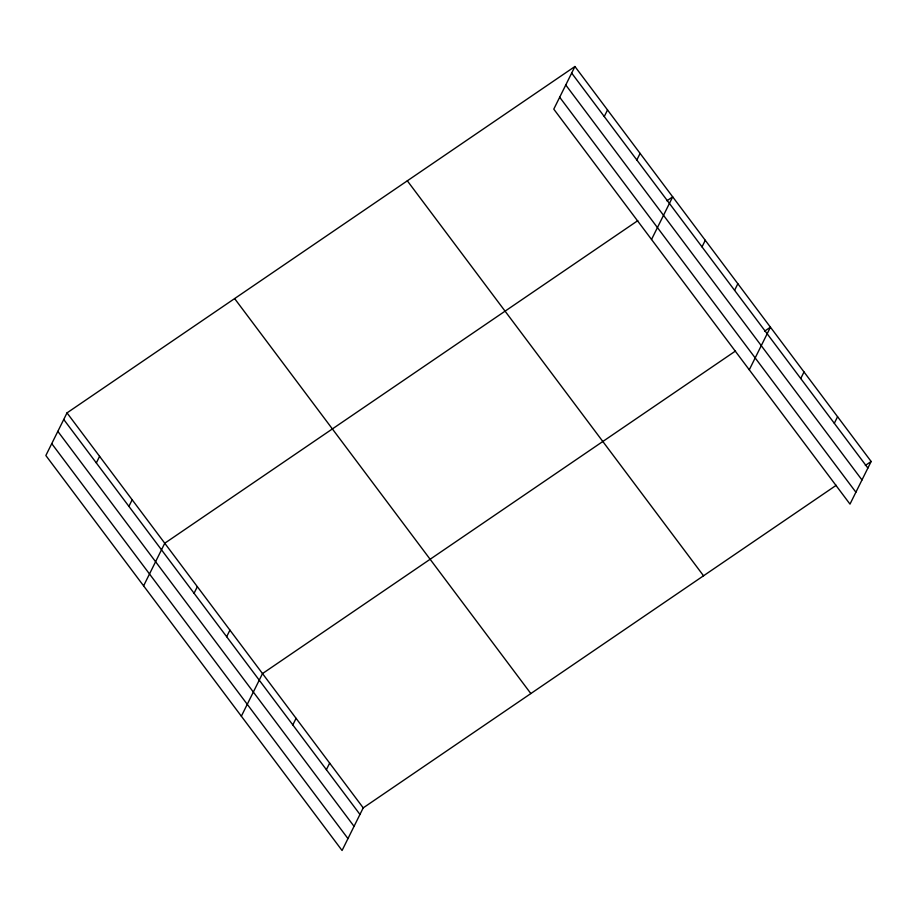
<?xml version="1.0" encoding="UTF-8"?>
<svg xmlns="http://www.w3.org/2000/svg" width="917" height="917" viewBox="0 0 917 917"><rect width="100%" height="100%" fill="white"/><g stroke="black" fill="none" stroke-linecap="round" stroke-linejoin="round"><path stroke-width="1.38" d="M574.936 66.505L553.776 109.134L849.99 504.109L871.15 461.48L574.936 66.505L67.01 412.891L45.85 455.52L342.064 850.495L363.224 807.866L836.235 485.288M96.331 462.925L99.598 456.345M128.907 506.367L132.174 499.788M143.602 585.86L164.762 543.231L637.774 220.665M194.072 593.265L197.338 586.685M226.659 636.707L229.926 630.128M241.354 716.2L262.514 673.571L735.514 351.005M292.81 724.923L296.076 718.343M604.257 116.539L607.524 109.948M326.383 769.684L329.65 763.104M636.834 159.982L640.1 153.403M651.529 239.475L672.688 196.846L666.865 200.812M702.009 246.879L705.276 240.288M734.586 290.322L737.853 283.743M749.281 369.815L770.44 327.186L764.618 331.152M800.736 378.538L804.014 371.947M834.31 423.299L837.576 416.708M865.327 465.446L871.15 461.48M571.669 73.085L867.883 468.06M565.766 84.983L861.98 479.958M559.679 97.236L855.893 492.211M407.32 180.809L703.534 575.784M234.626 298.587L530.84 693.561M67.01 412.891L363.224 807.866M63.743 419.482L359.957 814.445M57.84 431.368L354.054 826.343M51.753 443.633L347.967 838.596"/></g></svg>
